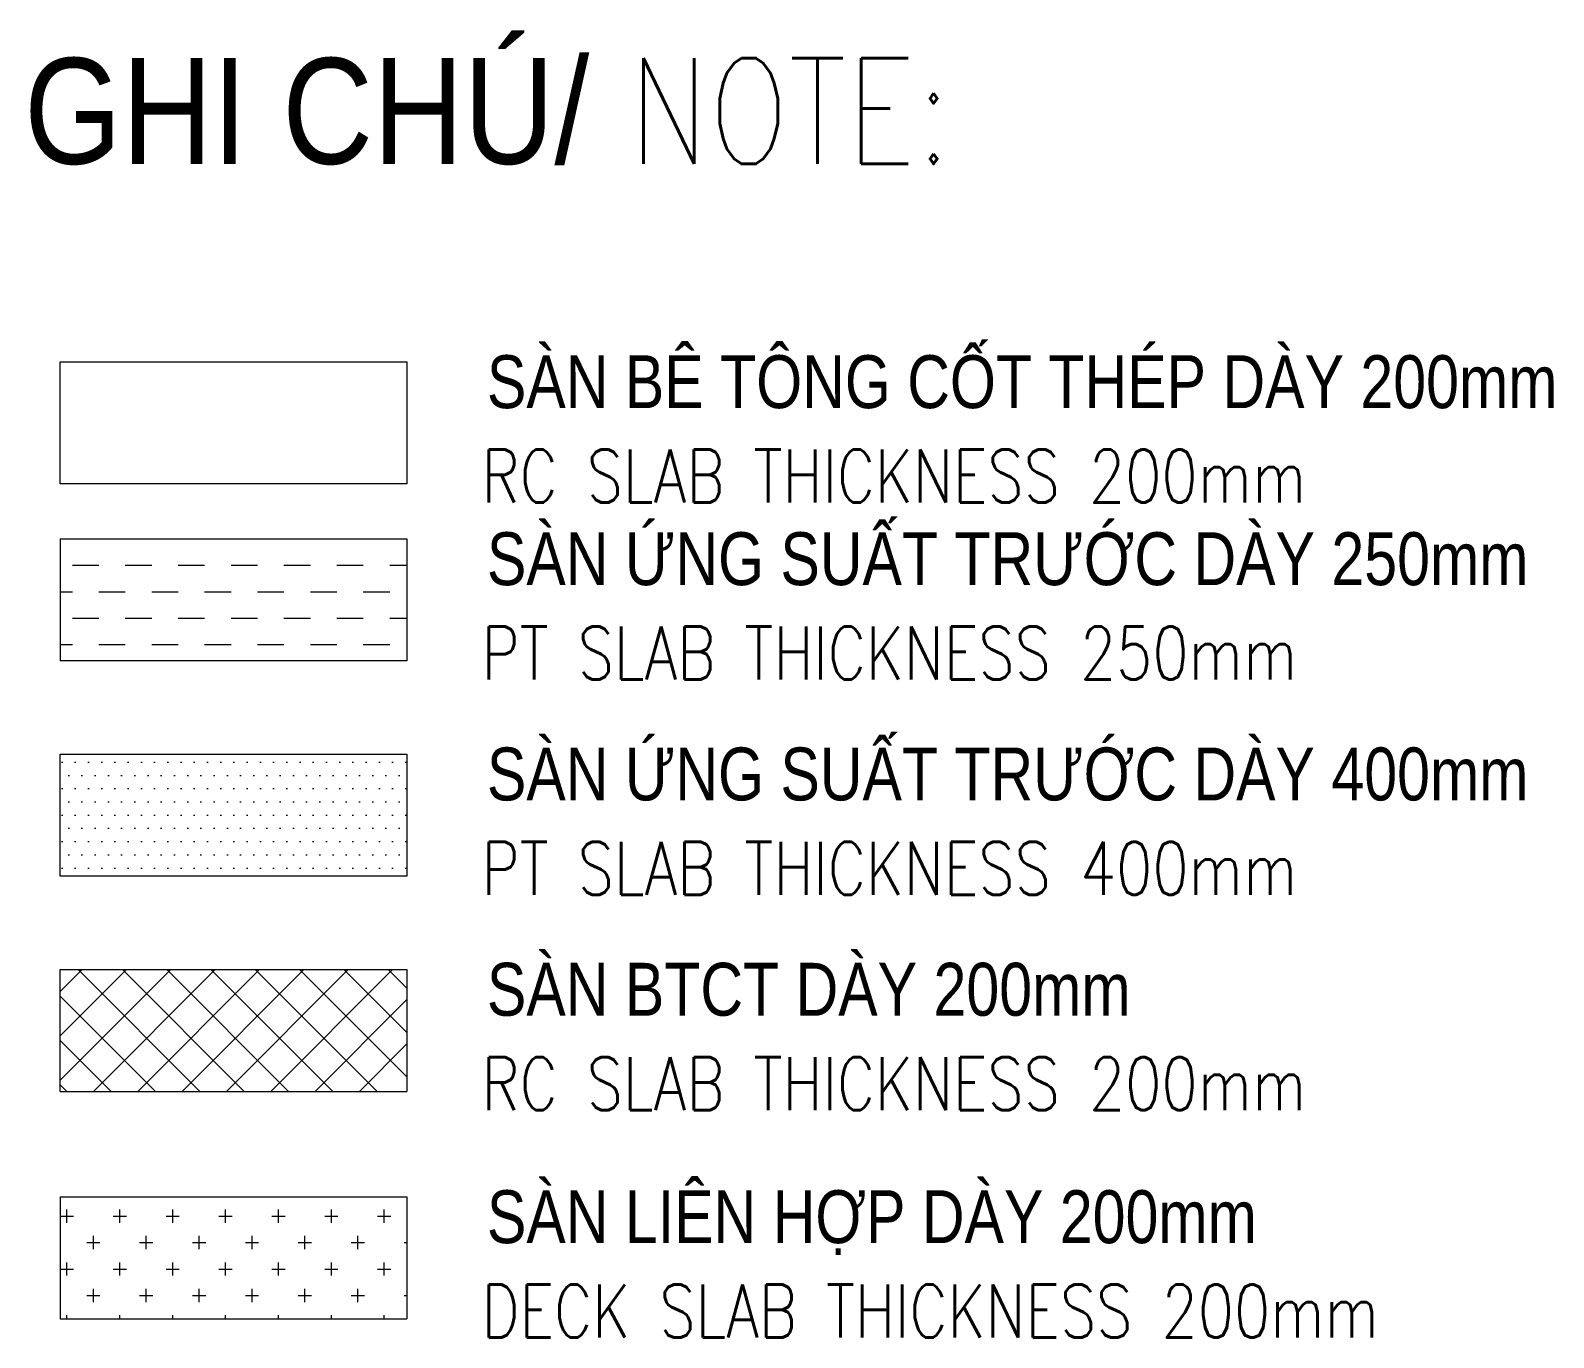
# Model space of a CAD drawing. Header units: millimetres. Extents: x 30086 to 1125792, y -12781 to 95911.
# Drawn here: x 951950 to 966350, y -8943 to 3409 of the extents above; entities that cross this region are included whole.
import ezdxf
from ezdxf.enums import TextEntityAlignment as Align

# ---------------------------------------------------------------- set-up
doc = ezdxf.new("R2010")
doc.units = ezdxf.units.MM
doc.header["$MEASUREMENT"] = 0
doc.linetypes.add('HIDDEN2', pattern=[4.7625, 3.175, -1.5875])
for name, color, linetype, lineweight in [('NDC_S_BEAM', 3, 'HIDDEN2', 20), ('NDC_S_CONTINUOUS', 3, 'Continuous', 20), ('NDC_S_ENG TEXT', 2, 'Continuous', 20), ('NDC_S_HATCH MATERIAL', 8, 'Continuous', 13), ('NDC_S_VN TEXT', 7, 'Continuous', 20)]:
    doc.layers.add(name, color=color, linetype=linetype, lineweight=lineweight)
doc.styles.add('NDC_EN TXT', font='romans.shx', dxfattribs={"width": 0.8})
doc.styles.add('NDC_VIE TXT', font='arial.ttf', dxfattribs={"width": 0.8})

# ---------------------------------------------------------------- blocks, each defined once
blk = doc.blocks.new('A$C31938aec')
at = {"layer": 'NDC_S_HATCH MATERIAL'}
h = blk.add_hatch(dxfattribs=at)
h.set_pattern_fill('DASH', color=256, scale=2000)
h.set_pattern_definition([(0, (-34403.67, -56395.42), (250, 250), [250, -250])])
h.paths.add_polyline_path([(0, -520), (3278, -520), (3278, -1672), (0, -1672)])
at = {"layer": 'NDC_S_CONTINUOUS'}
for p, q in [((0, -520), (3278, -520)), ((3278, -520), (3278, -1672)), ((3278, -1672), (0, -1672))]:
    blk.add_line(p, q, dxfattribs=at)
at = {"layer": 'NDC_S_ENG TEXT', "style": 'NDC_EN TXT', "width": 0.8}
blk.add_text('PT SLAB THICKNESS 250mm', height=500, dxfattribs=at).set_placement((3983, -1849))
at = {"layer": 'NDC_S_VN TEXT', "style": 'NDC_VIE TXT', "width": 0.8}
blk.add_text('SÀN ỨNG SUẤT TRƯỚC DÀY 250mm', height=500, dxfattribs=at).set_placement((4034, -958))

msp = doc.modelspace()

# ---------------------------------------------------------------- hatches: boundary and pattern name
at = {"layer": 'NDC_S_HATCH MATERIAL'}
h = msp.add_hatch(dxfattribs=at)
h.set_pattern_fill('DOTS', color=256, scale=2000)
h.set_pattern_definition([(0, (752373.35, 8243.73), (62.5, 125), [0, -125])])
h.paths.add_polyline_path([(955509.2, -4582.3), (955509.2, -3430.1), (952231.4, -3430.1), (952231.4, -4582.3)])
h = msp.add_hatch(dxfattribs=at)
h.set_pattern_fill('CROSS', color=256, scale=1000)
h.set_pattern_definition([(0, (755731.7, 5203.85), (250, 250), [125, -375]), (90, (755794.2, 5141.35), (-250, 250), [125, -375])])
h.paths.add_polyline_path([(952231.4, -7614.1), (952231.4, -8766.3), (955509.2, -8766.3), (955509.2, -7614.1)])

# ---------------------------------------------------------------- linework, layer by layer
at = {"layer": 'NDC_S_CONTINUOUS'}
for p, q in [((952231.4, 277), (955509.2, 277)), ((952231.4, -875.2), (952231.4, 277)), ((955509.2, 277), (955509.2, -875.2)), ((955509.2, -875.2), (952231.4, -875.2)), ((952231.4, -1395.5), (952231.4, -2547.7)), ((952231.4, -3430.1), (955509.2, -3430.1)), ((952231.4, -4582.3), (952231.4, -3430.1)), ((955509.2, -3430.1), (955509.2, -4582.3)), ((955509.2, -4582.3), (952231.4, -4582.3)), ((952231.4, -5464.8), (955509.2, -5464.8)), ((952231.4, -6617), (952231.4, -5464.8)), ((955509.2, -5464.8), (955509.2, -6617)), ((952231.4, -6617), (955509.2, -6617)), ((952231.4, -7614.1), (955509.2, -7614.1)), ((952231.4, -7614.1), (952231.4, -8766.3)), ((955509.2, -7614.1), (955509.2, -8766.3)), ((952231.4, -8766.3), (955509.2, -8766.3))]:
    msp.add_line(p, q, dxfattribs=at)
at = {"layer": 'NDC_S_HATCH MATERIAL', "linetype": 'Continuous', "ltscale": 500}
for p, q in [((952231.4, -5672.9), (952439.6, -5464.8)), ((952231.4, -6092), (952858.7, -5464.8)), ((952231.4, -6511.1), (953277.7, -5464.8)), ((953551.4, -6617), (952399.2, -5464.8)), ((952544.6, -6617), (953696.8, -5464.8)), ((953970.5, -6617), (952818.3, -5464.8)), ((952963.7, -6617), (954115.9, -5464.8)), ((954389.6, -6617), (953237.4, -5464.8)), ((953382.8, -6617), (954535, -5464.8)), ((954808.7, -6617), (953656.5, -5464.8)), ((953801.8, -6617), (954954, -5464.8)), ((955227.7, -6617), (954075.5, -5464.8)), ((954220.9, -6617), (955373.1, -5464.8)), ((955509.2, -6479.4), (954494.6, -5464.8)), ((955509.2, -6060.3), (954913.7, -5464.8)), ((955509.2, -5641.3), (955332.8, -5464.8)), ((953132.3, -6617), (952231.4, -5716.1)), ((954640, -6617), (955509.2, -5747.8)), ((952713.3, -6617), (952231.4, -6135.2)), ((955059.1, -6617), (955509.2, -6166.9)), ((952294.2, -6617), (952231.4, -6554.3))]:
    msp.add_line(p, q, dxfattribs=at)

# ---------------------------------------------------------------- block references
at = {"layer": 'NDC_S_BEAM'}
msp.add_blockref('A$C31938aec', (952231.4, -875.2), dxfattribs=at)

# ---------------------------------------------------------------- texts
at = {"layer": 'NDC_S_ENG TEXT', "style": 'NDC_EN TXT', "width": 0.8}
for s, height, p in [('NOTE:', 1000, (957608.7, 2148.2)), ('RC SLAB THICKNESS 200mm', 500, (956214.3, -1052.2)), ('PT SLAB THICKNESS 400mm', 500, (956214.3, -4759.2)), ('RC SLAB THICKNESS 200mm', 500, (956214.3, -6793.9)), ('DECK SLAB THICKNESS 200mm', 500, (956214.3, -8943.2))]:
    msp.add_text(s, height=height, dxfattribs=at).set_placement(p)
at = {"layer": 'NDC_S_VN TEXT', "style": 'NDC_VIE TXT', "width": 0.85}
msp.add_text('GHI CHÚ/', height=1000, dxfattribs=at).set_placement((951889.9, 3148.2), align=Align.TOP_LEFT)
at = {"layer": 'NDC_S_VN TEXT', "style": 'NDC_VIE TXT', "width": 0.8}
for s, p in [('SÀN BÊ TÔNG CỐT THÉP DÀY 200mm', (956265.3, -160.4)), ('SÀN ỨNG SUẤT TRƯỚC DÀY 400mm', (956265.3, -3867.5)), ('SÀN BTCT DÀY 200mm', (956265.3, -5902.2)), ('SÀN LIÊN HỢP DÀY 200mm', (956265.3, -8051.5))]:
    msp.add_text(s, height=500, dxfattribs=at).set_placement(p)

doc.saveas('drawing.dxf')
